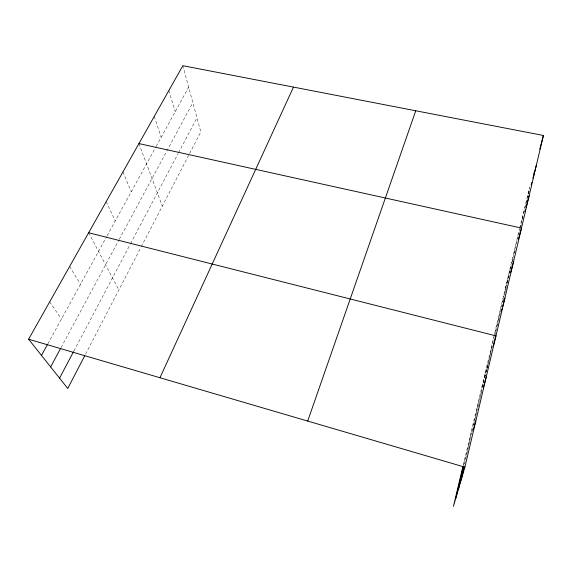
<?xml version="1.0" encoding="UTF-8"?>
<svg xmlns="http://www.w3.org/2000/svg" width="572" height="572" viewBox="0 0 572 572"><rect width="100%" height="100%" fill="white"/><g stroke="black" fill="none" stroke-linecap="round" stroke-linejoin="round"><path stroke-width="0.43" stroke-dasharray="2.86 2.15" d="M463.37 464.65L519.483 228.936M519.691 228.071L529.743 187.323L524.274 210.31M463.527 465.787L494.137 337.065M494.337 336.2L518.339 235.278M518.539 234.413L519.776 229.236M519.977 228.371L524.074 211.161M464.514 463.613L471.864 432.675M472.072 431.81L472.687 429.229M473.709 424.917L474.731 420.606M474.932 419.748L477.599 408.537M477.799 407.679L478.414 405.09M478.621 404.232L481.86 390.597M485.092 376.962L486.107 372.701M486.307 371.85L486.915 369.29M487.122 368.439L487.723 365.887M487.93 365.029L488.745 361.59M488.953 360.732L491.605 349.549M491.806 348.691L492.628 345.252M495.08 334.927L495.895 331.488M496.096 330.63L496.503 328.907M497.118 326.333L498.341 321.178M498.548 320.32L500.586 311.726M503.038 301.415L504.054 297.118M504.668 294.544L505.484 291.098M505.691 290.233L506.306 287.652M507.328 283.34L508.351 279.036M508.558 278.171L509.173 275.59M512.441 261.804L513.27 258.329M514.5 253.131L515.122 250.529M520.87 226.319L521.271 224.617M522.486 219.505L523.294 216.102M528.578 193.865L529.193 191.277M533.261 173.952L533.705 172.279M505.398 288.102L510.152 270.363M510.381 269.505L511.296 266.08M481.717 387.566L488.374 363.42M85.585 354.097L140.798 247.633M141.198 246.854L200.801 131.925L182.854 65.701M73.938 350.915L130.173 244.373M130.588 243.586L178.114 153.546M178.528 152.76L196.975 117.811M61.075 347.526L118.847 240.154M119.262 239.389L192.857 102.602M47.855 343.801L106.685 236.586M107.114 235.8L155.748 147.154M156.17 146.396L188.674 87.159M49.664 301.873L61.454 319.012M69.655 266.423L80.452 284.398M88.653 232.74L118.862 289.933M106.206 201.616L115.265 220.942M122.951 171.929L131.253 191.799M138.939 143.579L162.326 206.12M154.225 116.474L161.19 137.244M168.847 90.54L175.218 111.683"/><path stroke-width="0.86" d="M461.089 480.173L464.357 466.38M462.955 466.387L453.453 506.299L464.886 467.16L543.4 135.471L182.854 65.701L28.6 339.225L67.761 388.474L84.778 355.655M455.82 498.205L463.32 466.645M458.408 489.339L463.906 466.187M539.782 149.199L543.4 135.471M531.123 184.963L531.788 182.454M532.897 178.264L536.443 164.858M524.853 211.812L525.532 209.266M525.983 207.565L529.143 195.688M518.497 239.21L521.478 228.085L138.939 143.579M510.624 272.479L513.413 262.155M501.408 310.932L502.109 308.358M502.573 306.635L504.919 298.041M493.379 345.266L495.96 335.886L88.653 232.74M483.161 387.98L486.2 377.112M473.423 429.35L475.861 420.792M307.7 421.071L415.751 110.768M159.953 377.742L293.479 87.108M59.559 378.156L73.523 351.694M50.636 366.938L60.661 348.298M41.477 355.419L47.426 344.573M28.6 339.225L464.886 467.16"/></g></svg>
